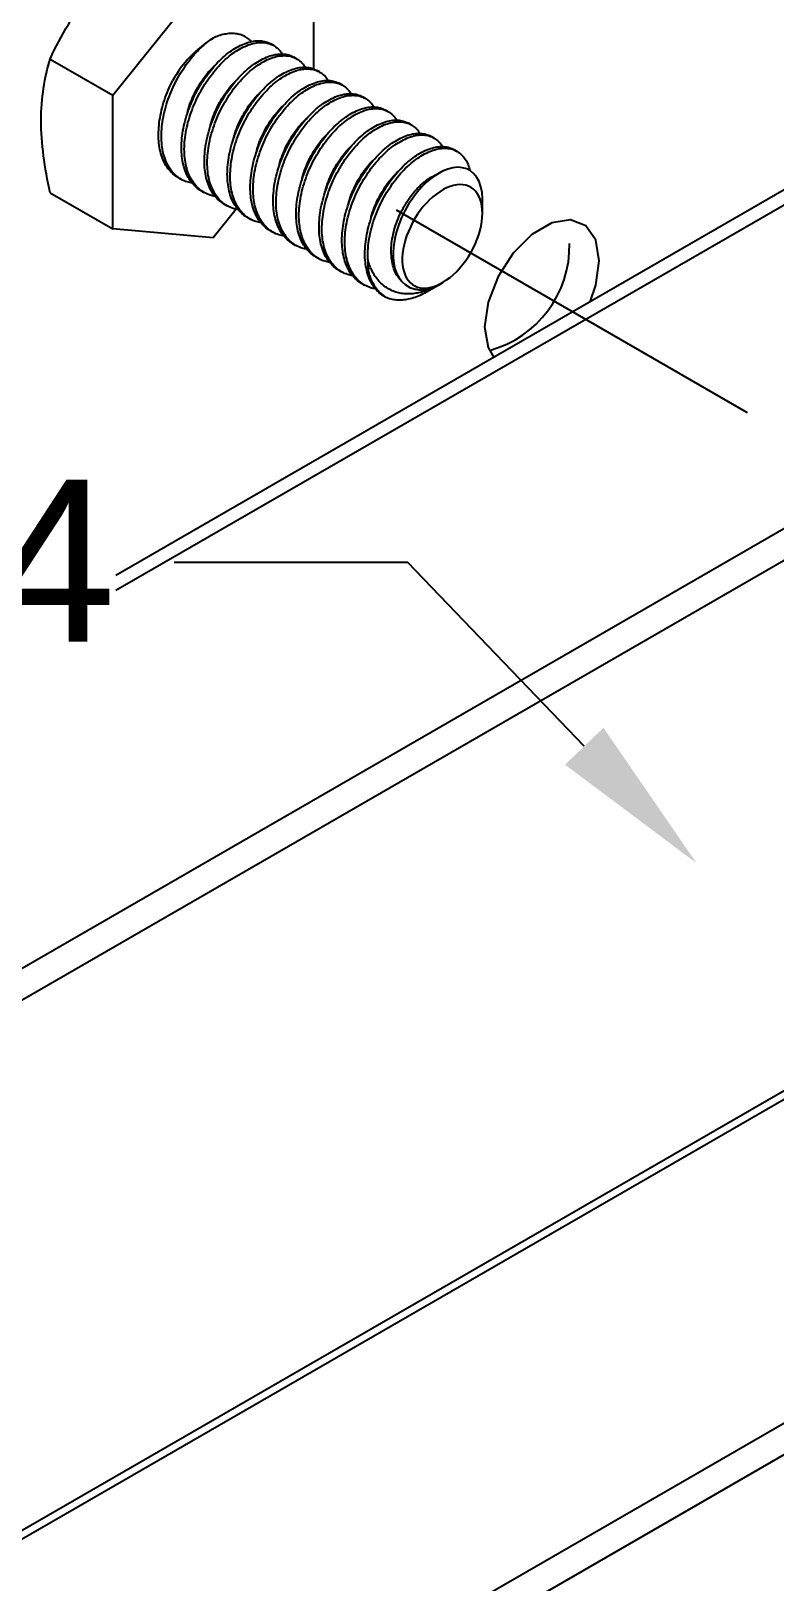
# Model space of a CAD drawing. Extents: x -3.7 to 17.5, y -9.7 to 0.
# Drawn here: x 5.979 to 7.126, y -6.049 to -3.656 of the extents above; entities that cross this region are included whole.
import ezdxf
from ezdxf import colors
from ezdxf.entities.mleader import LeaderData, LeaderLine
from ezdxf.math import Vec2, Vec3

# ---------------------------------------------------------------- set-up
doc = ezdxf.new("R2010")
doc.units = 0
doc.header["$LTSCALE"] = 0.5
doc.header["$MEASUREMENT"] = 0
doc.linetypes.add('CENTER', pattern=[2, 1.25, -0.25, 0.25, -0.25])
for name, color, linetype in [('Brackets', 181, 'CONTINUOUS'), ('Centerline', 210, 'CENTER'), ('FAB DWG', 221, 'CONTINUOUS'), ('Hardware', 242, 'CONTINUOUS'), ('Housing', 150, 'CONTINUOUS')]:
    doc.layers.add(name, color=color, linetype=linetype)
doc.styles.get("Standard").update_dxf_attribs({"font": 'arial.ttf'})

msp = doc.modelspace()

# ---------------------------------------------------------------- linework, layer by layer
at = {"layer": 'Brackets', "linetype": 'Continuous', "lineweight": 25, "transparency": 16777216}
for p, q in [((8.4767, -3.1297), (6.1097, -4.4961)), ((6.1097, -4.5191), (8.5106, -3.1331)), ((4.4633, -5.9692), (7.5568, -4.1833)), ((4.5055, -5.9936), (7.5568, -4.2321)), ((8.5049, -4.5034), (3.1277, -7.6076)), ((3.1277, -7.6207), (8.5106, -4.5132)), ((4.4633, -7.3493), (7.5568, -5.5634)), ((4.5055, -7.3737), (7.5568, -5.6122))]:
    msp.add_line(p, q, dxfattribs=at)
at = {"layer": 'Centerline', "transparency": 16777216}
msp.add_line((6.5421, -3.932), (8.7021, -5.179), dxfattribs=at)
at = {"layer": 'Hardware', "linetype": 'Continuous', "lineweight": 25, "transparency": 16777216}
for p, q in [((6.105, -3.7551), (6.2597, -3.5627)), ((6.4143, -3.5765), (6.4143, -3.7147)), ((6.3531, -3.6785), (6.3487, -3.676)), ((6.0083, -3.6993), (6.105, -3.7551)), ((6.3884, -3.6989), (6.384, -3.6964)), ((6.4238, -3.7193), (6.4194, -3.7168)), ((6.105, -3.9614), (6.105, -3.7551)), ((6.4591, -3.7398), (6.4547, -3.7372)), ((6.4945, -3.7602), (6.4901, -3.7576)), ((6.5298, -3.7806), (6.5254, -3.778)), ((6.5652, -3.801), (6.5608, -3.7984)), ((6.6006, -3.8214), (6.5961, -3.8188)), ((6.6359, -3.8418), (6.6315, -3.8392)), ((6.206, -3.8823), (6.2104, -3.8849)), ((6.0083, -3.9056), (6.105, -3.9614)), ((6.2414, -3.9027), (6.2458, -3.9053)), ((6.2767, -3.9231), (6.2811, -3.9257)), ((6.6751, -3.9373), (6.6751, -3.9164)), ((6.2953, -3.9309), (6.2597, -3.9752)), ((6.3121, -3.9435), (6.3165, -3.9461)), ((6.2597, -3.9752), (6.105, -3.9614)), ((6.3474, -3.9639), (6.3518, -3.9665)), ((6.3828, -3.9843), (6.3872, -3.9869)), ((6.4181, -4.0047), (6.4226, -4.0073)), ((6.4535, -4.0251), (6.4579, -4.0277)), ((6.6097, -4.0465), (6.6132, -4.0444)), ((6.4889, -4.0455), (6.4933, -4.0481)), ((6.5896, -4.0581), (6.6077, -4.0476))]:
    msp.add_line(p, q, dxfattribs=at)
at = {"layer": 'Hardware', "linetype": 'Continuous', "lineweight": 25, "transparency": 16777216, "flags": 128}
for points in [[(6.675, -3.9164), (6.6751, -3.9147), (6.6744, -3.9051), (6.6726, -3.8963), (6.6699, -3.8884), (6.6663, -3.8819), (6.6619, -3.8764), (6.6566, -3.872), (6.6507, -3.8689), (6.644, -3.867), (6.6368, -3.8664), (6.6294, -3.8672), (6.6216, -3.8692), (6.6136, -3.8724), (6.6055, -3.8768), (6.5973, -3.8823), (6.5893, -3.8889), (6.5817, -3.8963), (6.5743, -3.9047), (6.5674, -3.9138), (6.5611, -3.9233), (6.5553, -3.9334), (6.5502, -3.9438), (6.5459, -3.9545), (6.5424, -3.9653), (6.5398, -3.976), (6.5381, -3.9862), (6.5373, -3.9962), (6.5373, -4.0057), (6.5383, -4.0147), (6.5401, -4.0231), (6.5429, -4.0306), (6.5464, -4.0371), (6.5507, -4.0427), (6.5557, -4.0473), (6.563, -4.0517), (6.5712, -4.0543), (6.5712, -4.0543)], [(6.6751, -3.9373), (6.6748, -3.9313), (6.6742, -3.9256), (6.673, -3.9202), (6.6714, -3.9153), (6.6694, -3.9107), (6.667, -3.9067), (6.6642, -3.9031), (6.661, -3.9), (6.6574, -3.8975), (6.6535, -3.8955), (6.6494, -3.8941), (6.6449, -3.8933), (6.6402, -3.8931), (6.6353, -3.8935), (6.6303, -3.8945), (6.6251, -3.896), (6.6198, -3.8981), (6.6145, -3.9008), (6.6092, -3.904), (6.6039, -3.9077), (6.5987, -3.9119), (6.5936, -3.9166), (6.5886, -3.9216), (6.5838, -3.9271), (6.5792, -3.9329), (6.5749, -3.9389), (6.5709, -3.9453), (6.5672, -3.9518), (6.5638, -3.9585), (6.5608, -3.9653), (6.5581, -3.9722), (6.5559, -3.9791), (6.5541, -3.9859), (6.5528, -3.9926), (6.5518, -3.9992), (6.5514, -4.0056), (6.5514, -4.0117), (6.5518, -4.0176), (6.5528, -4.0231), (6.5541, -4.0283), (6.5559, -4.033), (6.5581, -4.0374), (6.5608, -4.0412), (6.5638, -4.0445), (6.5672, -4.0473), (6.5709, -4.0495), (6.5749, -4.0512), (6.5792, -4.0523), (6.5838, -4.0528), (6.5886, -4.0528), (6.5936, -4.0521), (6.5987, -4.0508), (6.6039, -4.049), (6.6092, -4.0466), (6.6145, -4.0437), (6.6198, -4.0402), (6.6251, -4.0362), (6.6303, -4.0318), (6.6353, -4.027), (6.6402, -4.0217), (6.6449, -4.0161), (6.6494, -4.0101), (6.6535, -4.0039), (6.6574, -3.9975), (6.661, -3.9908), (6.6642, -3.9841), (6.667, -3.9772), (6.6694, -3.9704), (6.6714, -3.9635), (6.673, -3.9567), (6.6742, -3.9501), (6.6748, -3.9436), (6.6751, -3.9373)]]:
    msp.add_lwpolyline(points, dxfattribs=at)
at = {"layer": 'Hardware', "linetype": 'Continuous', "lineweight": 25, "transparency": 16777216}
for centre, radius, start, end in [((6.3549, -3.8197), 0.18, 121.9276, 151.1669), ((6.5611, -4.0148), 0.0631, 174.4669, 234.2052)]:
    msp.add_arc(centre, radius, start, end, dxfattribs=at)
msp.add_open_spline([(6.0083, -3.6993), (6.0252, -3.6629), (6.0455, -3.6279), (6.0718, -3.5951)], degree=3, dxfattribs=at)
for points, knots in [([(6.3191, -3.6724), (6.3175, -3.6709), (6.3142, -3.6677), (6.3082, -3.6641), (6.3015, -3.6615), (6.2941, -3.66), (6.286, -3.6598), (6.2771, -3.6609), (6.2683, -3.6632), (6.2624, -3.6657), (6.2597, -3.6669)], [0, 0, 0, 0, 0.113454, 0.236046, 0.358969, 0.48156, 0.614651, 0.748166, 0.881259, 1, 1, 1, 1]), ([(6.2276, -3.8908), (6.2249, -3.8903), (6.2188, -3.8891), (6.2103, -3.8851), (6.2019, -3.8792), (6.1947, -3.8713), (6.1888, -3.8618), (6.1843, -3.8507), (6.1813, -3.8384), (6.1799, -3.8252), (6.1799, -3.8111), (6.1814, -3.7963), (6.1844, -3.7809), (6.1888, -3.7653), (6.1945, -3.75), (6.2014, -3.7353), (6.2093, -3.7211), (6.2182, -3.7077), (6.2279, -3.6952), (6.2383, -3.6841), (6.2489, -3.6744), (6.2561, -3.6694), (6.2597, -3.6669)], [0, 0, 0, 0, 0.038936, 0.088825, 0.138715, 0.189477, 0.240688, 0.291898, 0.342661, 0.39255, 0.44244, 0.493202, 0.544413, 0.595623, 0.646386, 0.696275, 0.746165, 0.796927, 0.848138, 0.899348, 0.950111, 1, 1, 1, 1]), ([(6.2414, -3.9027), (6.2414, -3.9027), (6.2383, -3.9013), (6.233, -3.8969), (6.2257, -3.8892), (6.2197, -3.8796), (6.2152, -3.8686), (6.2122, -3.8563), (6.2108, -3.8431), (6.2108, -3.829), (6.2123, -3.8141), (6.2153, -3.7987), (6.2197, -3.7832), (6.2254, -3.7679), (6.2323, -3.7531), (6.2403, -3.739), (6.2491, -3.7255), (6.2589, -3.7131), (6.2692, -3.7019), (6.2798, -3.6923), (6.2906, -3.6844), (6.3014, -3.6783), (6.312, -3.6739), (6.3223, -3.6714), (6.332, -3.6709), (6.341, -3.6722), (6.3461, -3.6747), (6.3487, -3.676)], [0, 0, 0, 0, 0.000085, 0.041149, 0.082933, 0.125085, 0.167237, 0.20902, 0.250085, 0.291149, 0.332933, 0.375085, 0.417237, 0.45902, 0.500085, 0.541149, 0.582933, 0.625085, 0.667237, 0.70902, 0.750085, 0.791149, 0.832933, 0.875085, 0.917237, 0.95902, 1, 1, 1, 1]), ([(6.263, -3.9112), (6.2603, -3.9107), (6.2541, -3.9095), (6.2456, -3.9055), (6.2373, -3.8996), (6.2301, -3.8917), (6.2242, -3.8822), (6.2196, -3.8711), (6.2167, -3.8588), (6.2152, -3.8456), (6.2152, -3.8315), (6.2167, -3.8167), (6.2197, -3.8013), (6.2242, -3.7857), (6.2299, -3.7704), (6.2368, -3.7557), (6.2447, -3.7415), (6.2536, -3.7281), (6.2633, -3.7156), (6.2736, -3.7045), (6.2842, -3.6949), (6.295, -3.687), (6.3058, -3.6808), (6.3164, -3.6764), (6.3267, -3.6739), (6.3364, -3.6734), (6.3453, -3.6749), (6.3533, -3.6782), (6.3601, -3.6835), (6.3644, -3.6881), (6.366, -3.6913), (6.3661, -3.6916)], [0, 0, 0, 0, 0.027609, 0.062984, 0.09836, 0.134355, 0.170668, 0.20698, 0.242975, 0.278351, 0.313726, 0.349721, 0.386034, 0.422346, 0.458341, 0.493717, 0.529093, 0.565087, 0.6014, 0.637712, 0.673707, 0.709083, 0.744459, 0.780453, 0.816766, 0.853079, 0.889073, 0.924449, 0.959825, 0.99582, 1, 1, 1, 1]), ([(5.9945, -3.7945), (5.9945, -3.777), (5.9958, -3.7601), (6.0007, -3.7285), (6.0041, -3.7136), (6.0083, -3.6993)], [0, 0, 0, 0, 0.5, 0.5, 1, 1, 1, 1]), ([(6.22, -3.783), (6.2203, -3.7818), (6.2215, -3.776), (6.2251, -3.7656), (6.2309, -3.7523), (6.2378, -3.7396), (6.2457, -3.7278), (6.2542, -3.7172), (6.2602, -3.7116), (6.2631, -3.7088)], [0, 0, 0, 0, 0.042286, 0.2043641, 0.3634099, 0.5224557, 0.6845338, 0.8476488, 1, 1, 1, 1]), ([(6.2767, -3.9231), (6.2767, -3.9231), (6.2736, -3.9217), (6.2683, -3.9173), (6.261, -3.9096), (6.2551, -3.9), (6.2506, -3.889), (6.2476, -3.8767), (6.2461, -3.8635), (6.2462, -3.8494), (6.2477, -3.8345), (6.2507, -3.8191), (6.2551, -3.8036), (6.2608, -3.7883), (6.2677, -3.7735), (6.2756, -3.7594), (6.2845, -3.7459), (6.2942, -3.7335), (6.3045, -3.7223), (6.3152, -3.7127), (6.3259, -3.7048), (6.3367, -3.6987), (6.3473, -3.6943), (6.3577, -3.6918), (6.3674, -3.6913), (6.3763, -3.6926), (6.3815, -3.6952), (6.384, -3.6964)], [0, 0, 0, 0, 0.000085, 0.041149, 0.082933, 0.125085, 0.167237, 0.20902, 0.250085, 0.291149, 0.332933, 0.375085, 0.417237, 0.45902, 0.500085, 0.541149, 0.582933, 0.625085, 0.667237, 0.70902, 0.750085, 0.791149, 0.832933, 0.875085, 0.917237, 0.95902, 1, 1, 1, 1]), ([(6.2983, -3.9316), (6.2956, -3.9311), (6.2895, -3.9299), (6.281, -3.9259), (6.2727, -3.92), (6.2655, -3.9121), (6.2595, -3.9026), (6.255, -3.8915), (6.252, -3.8792), (6.2506, -3.866), (6.2506, -3.8519), (6.2521, -3.8371), (6.2551, -3.8217), (6.2595, -3.8061), (6.2652, -3.7909), (6.2721, -3.7761), (6.28, -3.7619), (6.2889, -3.7485), (6.2986, -3.736), (6.309, -3.7249), (6.3196, -3.7153), (6.3304, -3.7074), (6.3411, -3.7012), (6.3518, -3.6968), (6.3621, -3.6943), (6.3718, -3.6938), (6.3807, -3.6953), (6.3886, -3.6986), (6.3954, -3.7039), (6.3997, -3.7085), (6.4013, -3.7117), (6.4015, -3.7121)], [0, 0, 0, 0, 0.027609, 0.062984, 0.09836, 0.134355, 0.170668, 0.20698, 0.242975, 0.278351, 0.313726, 0.349721, 0.386034, 0.422346, 0.458341, 0.493717, 0.529093, 0.565087, 0.6014, 0.637712, 0.673707, 0.709083, 0.744459, 0.780453, 0.816766, 0.853079, 0.889073, 0.924449, 0.959825, 0.99582, 1, 1, 1, 1]), ([(6.206, -3.8823), (6.206, -3.8823), (6.2029, -3.8809), (6.1976, -3.8765), (6.1903, -3.8688), (6.1844, -3.8592), (6.1799, -3.8482), (6.1769, -3.8359), (6.1754, -3.8226), (6.1755, -3.8086), (6.177, -3.7937), (6.18, -3.7783), (6.1844, -3.7628), (6.19, -3.7475), (6.1948, -3.7377), (6.1972, -3.7328)], [0, 0, 0, 0, 0.000169, 0.082285, 0.165837, 0.250127, 0.334417, 0.417969, 0.500085, 0.5822, 0.665752, 0.750042, 0.834332, 0.917885, 1, 1, 1, 1]), ([(6.2554, -3.8034), (6.2556, -3.8022), (6.2569, -3.7964), (6.2605, -3.786), (6.2662, -3.7727), (6.2732, -3.76), (6.2811, -3.7482), (6.2896, -3.7377), (6.2956, -3.732), (6.2985, -3.7292)], [0, 0, 0, 0, 0.042286, 0.204364, 0.36341, 0.522456, 0.684534, 0.847649, 1, 1, 1, 1]), ([(6.3121, -3.9435), (6.3121, -3.9435), (6.309, -3.9421), (6.3037, -3.9377), (6.2964, -3.93), (6.2905, -3.9204), (6.2859, -3.9094), (6.2829, -3.8971), (6.2815, -3.8839), (6.2815, -3.8698), (6.283, -3.8549), (6.286, -3.8395), (6.2904, -3.824), (6.2962, -3.8087), (6.303, -3.7939), (6.311, -3.7798), (6.3199, -3.7664), (6.3296, -3.7539), (6.3399, -3.7427), (6.3505, -3.7331), (6.3613, -3.7252), (6.3721, -3.7191), (6.3827, -3.7147), (6.393, -3.7122), (6.4027, -3.7117), (6.4117, -3.713), (6.4168, -3.7156), (6.4194, -3.7168)], [0, 0, 0, 0, 0.000085, 0.041149, 0.082933, 0.125085, 0.167237, 0.20902, 0.250085, 0.291149, 0.332933, 0.375085, 0.417237, 0.45902, 0.500085, 0.541149, 0.582933, 0.625085, 0.667237, 0.70902, 0.750085, 0.791149, 0.832933, 0.875085, 0.917237, 0.95902, 1, 1, 1, 1]), ([(6.3337, -3.952), (6.331, -3.9515), (6.3249, -3.9503), (6.3163, -3.9463), (6.308, -3.9404), (6.3008, -3.9325), (6.2949, -3.923), (6.2904, -3.9119), (6.2874, -3.8996), (6.2859, -3.8864), (6.286, -3.8723), (6.2875, -3.8575), (6.2904, -3.8421), (6.2949, -3.8265), (6.3006, -3.8113), (6.3075, -3.7965), (6.3154, -3.7823), (6.3243, -3.7689), (6.334, -3.7564), (6.3443, -3.7453), (6.3549, -3.7357), (6.3657, -3.7278), (6.3765, -3.7216), (6.3871, -3.7172), (6.3974, -3.7147), (6.4072, -3.7142), (6.416, -3.7157), (6.424, -3.719), (6.4308, -3.7243), (6.4351, -3.7289), (6.4367, -3.7321), (6.4368, -3.7325)], [0, 0, 0, 0, 0.027609, 0.062984, 0.09836, 0.134355, 0.170668, 0.20698, 0.242975, 0.278351, 0.313726, 0.349721, 0.386034, 0.422346, 0.458341, 0.493717, 0.529093, 0.565087, 0.6014, 0.637712, 0.673707, 0.709083, 0.744459, 0.780453, 0.816766, 0.853079, 0.889073, 0.924449, 0.959825, 0.99582, 1, 1, 1, 1]), ([(6.3474, -3.9639), (6.3474, -3.9639), (6.3443, -3.9625), (6.339, -3.9581), (6.3317, -3.9504), (6.3258, -3.9408), (6.3213, -3.9298), (6.3183, -3.9175), (6.3169, -3.9043), (6.3169, -3.8902), (6.3184, -3.8753), (6.3214, -3.8599), (6.3258, -3.8444), (6.3315, -3.8291), (6.3384, -3.8144), (6.3463, -3.8002), (6.3552, -3.7868), (6.3649, -3.7743), (6.3753, -3.7631), (6.3859, -3.7535), (6.3967, -3.7457), (6.4074, -3.7395), (6.4181, -3.7351), (6.4284, -3.7326), (6.4381, -3.7321), (6.447, -3.7335), (6.4522, -3.736), (6.4547, -3.7372)], [0, 0, 0, 0, 0.000085, 0.041149, 0.082933, 0.125085, 0.167237, 0.20902, 0.250085, 0.291149, 0.332933, 0.375085, 0.417237, 0.45902, 0.500085, 0.541149, 0.582933, 0.625085, 0.667237, 0.70902, 0.750085, 0.791149, 0.832933, 0.875085, 0.917237, 0.95902, 1, 1, 1, 1]), ([(6.2907, -3.8238), (6.291, -3.8226), (6.2922, -3.8168), (6.2959, -3.8064), (6.3016, -3.7931), (6.3085, -3.7804), (6.3164, -3.7686), (6.3249, -3.7581), (6.3309, -3.7524), (6.3338, -3.7496)], [0, 0, 0, 0, 0.042286, 0.2043641, 0.3634099, 0.5224557, 0.6845338, 0.8476488, 1, 1, 1, 1]), ([(6.3691, -3.9724), (6.3664, -3.9719), (6.3602, -3.9708), (6.3517, -3.9667), (6.3434, -3.9608), (6.3362, -3.9529), (6.3302, -3.9434), (6.3257, -3.9323), (6.3227, -3.92), (6.3213, -3.9068), (6.3213, -3.8927), (6.3228, -3.8779), (6.3258, -3.8625), (6.3302, -3.8469), (6.3359, -3.8317), (6.3428, -3.8169), (6.3508, -3.8028), (6.3596, -3.7893), (6.3694, -3.7768), (6.3797, -3.7657), (6.3903, -3.7561), (6.4011, -3.7482), (6.4118, -3.742), (6.4225, -3.7376), (6.4328, -3.7351), (6.4425, -3.7346), (6.4514, -3.7361), (6.4593, -3.7394), (6.4661, -3.7447), (6.4704, -3.7493), (6.472, -3.7525), (6.4722, -3.7529)], [0, 0, 0, 0, 0.027609, 0.062984, 0.09836, 0.134355, 0.170668, 0.20698, 0.242975, 0.278351, 0.313726, 0.349721, 0.386034, 0.422346, 0.458341, 0.493717, 0.529093, 0.565087, 0.6014, 0.637712, 0.673707, 0.709083, 0.744459, 0.780453, 0.816766, 0.853079, 0.889073, 0.924449, 0.959825, 0.99582, 1, 1, 1, 1]), ([(6.3828, -3.9843), (6.3828, -3.9843), (6.3797, -3.9829), (6.3744, -3.9785), (6.3671, -3.9708), (6.3612, -3.9612), (6.3566, -3.9502), (6.3537, -3.9379), (6.3522, -3.9247), (6.3523, -3.9106), (6.3537, -3.8957), (6.3567, -3.8803), (6.3612, -3.8648), (6.3669, -3.8495), (6.3738, -3.8348), (6.3817, -3.8206), (6.3906, -3.8072), (6.4003, -3.7947), (6.4106, -3.7835), (6.4212, -3.7739), (6.432, -3.7661), (6.4428, -3.7599), (6.4534, -3.7555), (6.4637, -3.753), (6.4734, -3.7525), (6.4824, -3.7539), (6.4875, -3.7564), (6.4901, -3.7576)], [0, 0, 0, 0, 0.000085, 0.041149, 0.082933, 0.125085, 0.167237, 0.20902, 0.250085, 0.291149, 0.332933, 0.375085, 0.417237, 0.45902, 0.500085, 0.541149, 0.582933, 0.625085, 0.667237, 0.70902, 0.750085, 0.791149, 0.832933, 0.875085, 0.917237, 0.95902, 1, 1, 1, 1]), ([(6.4044, -3.9928), (6.4017, -3.9923), (6.3956, -3.9912), (6.387, -3.9871), (6.3787, -3.9812), (6.3715, -3.9733), (6.3656, -3.9638), (6.3611, -3.9527), (6.3581, -3.9405), (6.3566, -3.9272), (6.3567, -3.9131), (6.3582, -3.8983), (6.3612, -3.8829), (6.3656, -3.8673), (6.3713, -3.8521), (6.3782, -3.8373), (6.3861, -3.8232), (6.395, -3.8097), (6.4047, -3.7972), (6.415, -3.7861), (6.4257, -3.7765), (6.4364, -3.7686), (6.4472, -3.7624), (6.4578, -3.758), (6.4681, -3.7555), (6.4779, -3.755), (6.4867, -3.7565), (6.4947, -3.7598), (6.5015, -3.7652), (6.5058, -3.7697), (6.5074, -3.7729), (6.5075, -3.7733)], [0, 0, 0, 0, 0.027609, 0.062984, 0.09836, 0.134355, 0.170668, 0.20698, 0.242975, 0.278351, 0.313726, 0.349721, 0.386034, 0.422346, 0.458341, 0.493717, 0.529093, 0.565087, 0.6014, 0.637712, 0.673707, 0.709083, 0.744459, 0.780453, 0.816766, 0.853079, 0.889073, 0.924449, 0.959825, 0.99582, 1, 1, 1, 1]), ([(6.3261, -3.8442), (6.3263, -3.843), (6.3276, -3.8372), (6.3312, -3.8268), (6.3369, -3.8135), (6.3439, -3.8008), (6.3518, -3.789), (6.3603, -3.7785), (6.3663, -3.7728), (6.3692, -3.77)], [0, 0, 0, 0, 0.042286, 0.2043641, 0.3634099, 0.5224557, 0.6845338, 0.8476488, 1, 1, 1, 1]), ([(6.4181, -4.0047), (6.4181, -4.0047), (6.415, -4.0033), (6.4097, -3.9989), (6.4024, -3.9912), (6.3965, -3.9816), (6.392, -3.9706), (6.389, -3.9583), (6.3876, -3.9451), (6.3876, -3.931), (6.3891, -3.9161), (6.3921, -3.9007), (6.3965, -3.8852), (6.4022, -3.8699), (6.4091, -3.8552), (6.417, -3.841), (6.4259, -3.8276), (6.4356, -3.8151), (6.446, -3.8039), (6.4566, -3.7943), (6.4674, -3.7865), (6.4781, -3.7803), (6.4888, -3.7759), (6.4991, -3.7734), (6.5088, -3.7729), (6.5177, -3.7743), (6.5229, -3.7768), (6.5254, -3.778)], [0, 0, 0, 0, 0.000085, 0.041149, 0.082933, 0.125085, 0.167237, 0.20902, 0.250085, 0.291149, 0.332933, 0.375085, 0.417237, 0.45902, 0.500085, 0.541149, 0.582933, 0.625085, 0.667237, 0.70902, 0.750085, 0.791149, 0.832933, 0.875085, 0.917237, 0.95902, 1, 1, 1, 1]), ([(6.4398, -4.0132), (6.4371, -4.0127), (6.4309, -4.0116), (6.4224, -4.0075), (6.4141, -4.0016), (6.4069, -3.9938), (6.4009, -3.9842), (6.3964, -3.9731), (6.3934, -3.9609), (6.392, -3.9476), (6.392, -3.9335), (6.3935, -3.9187), (6.3965, -3.9033), (6.4009, -3.8878), (6.4066, -3.8725), (6.4135, -3.8577), (6.4215, -3.8436), (6.4303, -3.8301), (6.4401, -3.8176), (6.4504, -3.8065), (6.461, -3.7969), (6.4718, -3.789), (6.4826, -3.7828), (6.4932, -3.7784), (6.5035, -3.7759), (6.5132, -3.7754), (6.5221, -3.7769), (6.5301, -3.7802), (6.5368, -3.7856), (6.5411, -3.7901), (6.5427, -3.7933), (6.5429, -3.7937)], [0, 0, 0, 0, 0.0276087, 0.0629844, 0.0983602, 0.134355, 0.1706675, 0.20698, 0.2429748, 0.2783506, 0.3137264, 0.3497211, 0.3860337, 0.4223462, 0.458341, 0.4937168, 0.5290925, 0.5650873, 0.6013998, 0.6377124, 0.6737072, 0.7090829, 0.7444587, 0.7804535, 0.816766, 0.8530786, 0.8890733, 0.9244491, 0.9598249, 0.9958197, 1, 1, 1, 1]), ([(6.0083, -3.9056), (6.0041, -3.8863), (6.0006, -3.8671), (5.9958, -3.83), (5.9945, -3.8119), (5.9945, -3.7945)], [0, 0, 0, 0, 0.5, 0.5, 1, 1, 1, 1]), ([(6.3614, -3.8646), (6.3617, -3.8634), (6.3629, -3.8576), (6.3666, -3.8472), (6.3723, -3.8339), (6.3792, -3.8212), (6.3871, -3.8094), (6.3956, -3.7989), (6.4016, -3.7932), (6.4045, -3.7904)], [0, 0, 0, 0, 0.042286, 0.204364, 0.36341, 0.522456, 0.684534, 0.847649, 1, 1, 1, 1]), ([(6.4535, -4.0251), (6.4535, -4.0251), (6.4504, -4.0238), (6.4451, -4.0193), (6.4378, -4.0117), (6.4319, -4.002), (6.4274, -3.991), (6.4244, -3.9787), (6.4229, -3.9655), (6.423, -3.9514), (6.4245, -3.9365), (6.4274, -3.9211), (6.4319, -3.9056), (6.4376, -3.8903), (6.4445, -3.8756), (6.4524, -3.8614), (6.4613, -3.848), (6.471, -3.8355), (6.4813, -3.8243), (6.492, -3.8147), (6.5027, -3.8069), (6.5135, -3.8007), (6.5241, -3.7963), (6.5344, -3.7938), (6.5441, -3.7933), (6.5531, -3.7947), (6.5582, -3.7972), (6.5608, -3.7984)], [0, 0, 0, 0, 0.000085, 0.041149, 0.082933, 0.125085, 0.167237, 0.20902, 0.250085, 0.291149, 0.332933, 0.375085, 0.417237, 0.45902, 0.500085, 0.541149, 0.582933, 0.625085, 0.667237, 0.70902, 0.750085, 0.791149, 0.832933, 0.875085, 0.917237, 0.95902, 1, 1, 1, 1]), ([(6.4751, -4.0336), (6.4724, -4.0331), (6.4663, -4.032), (6.4577, -4.0279), (6.4494, -4.022), (6.4422, -4.0142), (6.4363, -4.0046), (6.4318, -3.9935), (6.4288, -3.9813), (6.4273, -3.968), (6.4274, -3.954), (6.4289, -3.9391), (6.4319, -3.9237), (6.4363, -3.9082), (6.442, -3.8929), (6.4489, -3.8781), (6.4568, -3.864), (6.4657, -3.8505), (6.4754, -3.838), (6.4857, -3.8269), (6.4964, -3.8173), (6.5071, -3.8094), (6.5179, -3.8032), (6.5285, -3.7988), (6.5389, -3.7963), (6.5486, -3.7958), (6.5575, -3.7973), (6.5654, -3.8006), (6.5722, -3.806), (6.5765, -3.8105), (6.5781, -3.8137), (6.5783, -3.8141)], [0, 0, 0, 0, 0.027609, 0.062984, 0.09836, 0.134355, 0.170668, 0.20698, 0.242975, 0.278351, 0.313726, 0.349721, 0.386034, 0.422346, 0.458341, 0.493717, 0.529093, 0.565087, 0.6014, 0.637712, 0.673707, 0.709083, 0.744459, 0.780453, 0.816766, 0.853079, 0.889073, 0.924449, 0.959825, 0.99582, 1, 1, 1, 1]), ([(6.3968, -3.885), (6.3971, -3.8838), (6.3983, -3.878), (6.4019, -3.8677), (6.4076, -3.8543), (6.4146, -3.8417), (6.4225, -3.8298), (6.431, -3.8193), (6.437, -3.8136), (6.4399, -3.8108)], [0, 0, 0, 0, 0.042286, 0.204364, 0.36341, 0.522456, 0.684534, 0.847649, 1, 1, 1, 1]), ([(6.4889, -4.0455), (6.4888, -4.0455), (6.4858, -4.0442), (6.4804, -4.0397), (6.4731, -4.0321), (6.4672, -4.0224), (6.4627, -4.0114), (6.4597, -3.9991), (6.4583, -3.9859), (6.4583, -3.9718), (6.4598, -3.9569), (6.4628, -3.9415), (6.4672, -3.926), (6.4729, -3.9107), (6.4798, -3.896), (6.4878, -3.8818), (6.4966, -3.8684), (6.5064, -3.8559), (6.5167, -3.8447), (6.5273, -3.8352), (6.5381, -3.8273), (6.5488, -3.8211), (6.5595, -3.8167), (6.5698, -3.8142), (6.5795, -3.8137), (6.5884, -3.8151), (6.5936, -3.8176), (6.5961, -3.8188)], [0, 0, 0, 0, 0.000085, 0.041149, 0.082933, 0.125085, 0.167237, 0.20902, 0.250085, 0.291149, 0.332933, 0.375085, 0.417237, 0.45902, 0.500085, 0.541149, 0.582933, 0.625085, 0.667237, 0.70902, 0.750085, 0.791149, 0.832933, 0.875085, 0.917237, 0.95902, 1, 1, 1, 1]), ([(6.5105, -4.054), (6.5078, -4.0535), (6.5016, -4.0524), (6.4931, -4.0484), (6.4848, -4.0424), (6.4776, -4.0346), (6.4716, -4.025), (6.4671, -4.0139), (6.4641, -4.0017), (6.4627, -3.9884), (6.4627, -3.9744), (6.4642, -3.9595), (6.4672, -3.9441), (6.4716, -3.9286), (6.4774, -3.9133), (6.4842, -3.8985), (6.4922, -3.8844), (6.5011, -3.8709), (6.5108, -3.8585), (6.5211, -3.8473), (6.5317, -3.8377), (6.5425, -3.8298), (6.5533, -3.8237), (6.5639, -3.8192), (6.5742, -3.8167), (6.5839, -3.8162), (6.5928, -3.8177), (6.6008, -3.8211), (6.6075, -3.8264), (6.6118, -3.8309), (6.6134, -3.8341), (6.6136, -3.8345)], [0, 0, 0, 0, 0.027609, 0.062984, 0.09836, 0.134355, 0.170668, 0.20698, 0.242975, 0.278351, 0.313726, 0.349721, 0.386034, 0.422346, 0.458341, 0.493717, 0.529093, 0.565087, 0.6014, 0.637712, 0.673707, 0.709083, 0.744459, 0.780453, 0.816766, 0.853079, 0.889073, 0.924449, 0.959825, 0.99582, 1, 1, 1, 1]), ([(6.4322, -3.9055), (6.4324, -3.9043), (6.4336, -3.8984), (6.4373, -3.8881), (6.443, -3.8747), (6.45, -3.8621), (6.4578, -3.8502), (6.4663, -3.8397), (6.4723, -3.834), (6.4752, -3.8312)], [0, 0, 0, 0, 0.042286, 0.204364, 0.36341, 0.522456, 0.684534, 0.847649, 1, 1, 1, 1]), ([(6.4675, -3.9259), (6.4678, -3.9247), (6.469, -3.9188), (6.4726, -3.9085), (6.4783, -3.8951), (6.4853, -3.8825), (6.4932, -3.8706), (6.5017, -3.8601), (6.5077, -3.8544), (6.5106, -3.8517)], [0, 0, 0, 0, 0.042286, 0.204364, 0.36341, 0.522456, 0.684534, 0.847649, 1, 1, 1, 1]), ([(6.5242, -4.0659), (6.5214, -4.0641), (6.5157, -4.0603), (6.5085, -4.0524), (6.5026, -4.0429), (6.4981, -4.0318), (6.4951, -4.0195), (6.4936, -4.0063), (6.4937, -3.9922), (6.4952, -3.9774), (6.4982, -3.962), (6.5026, -3.9464), (6.5083, -3.9311), (6.5152, -3.9164), (6.5231, -3.9022), (6.532, -3.8888), (6.5417, -3.8763), (6.552, -3.8651), (6.5627, -3.8556), (6.5734, -3.8477), (6.5842, -3.8415), (6.5948, -3.8371), (6.6051, -3.8346), (6.6149, -3.8341), (6.6238, -3.8355), (6.6289, -3.838), (6.6315, -3.8392)], [0, 0, 0, 0, 0.0410682, 0.0828549, 0.1250106, 0.1671662, 0.208953, 0.2500212, 0.2910893, 0.3328761, 0.3750318, 0.4171874, 0.4589742, 0.5000423, 0.5411105, 0.5828973, 0.6250529, 0.6672086, 0.7089954, 0.7500635, 0.7911317, 0.8329184, 0.8750741, 0.9172298, 0.9590165, 1, 1, 1, 1]), ([(6.4983, -4.0087), (6.4982, -4.0041), (6.498, -3.9948), (6.4996, -3.9799), (6.5026, -3.9645), (6.507, -3.949), (6.5127, -3.9337), (6.5196, -3.9189), (6.5275, -3.9048), (6.5364, -3.8913), (6.5461, -3.8789), (6.5565, -3.8677), (6.5671, -3.8581), (6.5778, -3.8502), (6.5886, -3.8441), (6.5992, -3.8397), (6.6096, -3.8372), (6.6193, -3.8366), (6.6282, -3.8381), (6.6361, -3.8415), (6.643, -3.8467), (6.6487, -3.8537), (6.653, -3.8618), (6.6547, -3.8684), (6.6555, -3.8714)], [0, 0, 0, 0, 0.045053, 0.090895, 0.137141, 0.183387, 0.229229, 0.274282, 0.319335, 0.365177, 0.411423, 0.45767, 0.503511, 0.548564, 0.593618, 0.639459, 0.685706, 0.731952, 0.777793, 0.822847, 0.8679, 0.913742, 0.959988, 1, 1, 1, 1]), ([(6.5029, -3.9463), (6.5031, -3.9451), (6.5043, -3.9393), (6.508, -3.9289), (6.5137, -3.9156), (6.5207, -3.9029), (6.5286, -3.8911), (6.5371, -3.8805), (6.543, -3.8748), (6.5459, -3.8721)], [0, 0, 0, 0, 0.042286, 0.204364, 0.36341, 0.522456, 0.684534, 0.847649, 1, 1, 1, 1]), ([(6.5491, -4.0406), (6.5475, -4.0388), (6.5436, -4.0345), (6.5392, -4.0258), (6.5359, -4.0151), (6.5343, -4.0033), (6.5342, -3.9905), (6.5357, -3.977), (6.5388, -3.9631), (6.5433, -3.9493), (6.5491, -3.936), (6.556, -3.9233), (6.5639, -3.9114), (6.5726, -3.9008), (6.5817, -3.8917), (6.5911, -3.8845), (6.5985, -3.8799), (6.6026, -3.8784), (6.6037, -3.878)], [0, 0, 0, 0, 0.050139, 0.117096, 0.183628, 0.248914, 0.314201, 0.380732, 0.447689, 0.51422, 0.579507, 0.644793, 0.711324, 0.778281, 0.844813, 0.910099, 0.975386, 1, 1, 1, 1]), ([(6.6084, -4.0471), (6.6066, -4.0482), (6.602, -4.0509), (6.5944, -4.0544), (6.5855, -4.0577), (6.5766, -4.0601), (6.5676, -4.0616), (6.5586, -4.062), (6.5498, -4.0612), (6.5416, -4.0593), (6.5339, -4.0562), (6.5267, -4.0521), (6.5198, -4.0469), (6.5134, -4.0402), (6.5077, -4.0322), (6.5034, -4.024), (6.5003, -4.0161), (6.499, -4.0112), (6.4983, -4.0087)], [0, 0, 0, 0, 0.036496, 0.094948, 0.155639, 0.216495, 0.277186, 0.342753, 0.40853, 0.474101, 0.539548, 0.605154, 0.670601, 0.745316, 0.82027, 0.894985, 0.947493, 1, 1, 1, 1]), ([(6.5242, -4.0659), (6.5267, -4.067), (6.5318, -4.0692), (6.5402, -4.0708), (6.5492, -4.0712), (6.5587, -4.0701), (6.5686, -4.0677), (6.5787, -4.0638), (6.5857, -4.0605), (6.5893, -4.0582), (6.5895, -4.0581)], [0, 0, 0, 0, 0.139494, 0.279413, 0.418907, 0.561724, 0.704997, 0.847813, 0.990726, 1, 1, 1, 1]), ([(6.5712, -4.0543), (6.5737, -4.0548), (6.5792, -4.0558), (6.587, -4.0551), (6.5941, -4.0534), (6.601, -4.0509), (6.6063, -4.0487), (6.6097, -4.0465), (6.6097, -4.0465)], [0, 0, 0, 0, 0.215816, 0.480508, 0.616815, 0.753123, 0.998862, 1, 1, 1, 1])]:
    msp.add_open_spline(points, degree=3, knots=knots, dxfattribs=at)
at = {"layer": 'Housing', "linetype": 'Continuous', "lineweight": 25, "transparency": 16777216, "flags": 128}
for points in [[(6.8552, -4.0105), (6.8499, -3.9787), (6.8345, -3.9569), (6.811, -3.9476), (6.7821, -3.9522), (6.7514, -3.9699), (6.7226, -3.9987), (6.6991, -4.035), (6.6837, -4.0746), (6.6784, -4.1126), (6.6837, -4.1444), (6.6925, -4.1597)], [(6.8411, -4.0739), (6.8499, -4.0485), (6.8552, -4.0105)]]:
    msp.add_lwpolyline(points, dxfattribs=at)
at = {"layer": 'Housing', "linetype": 'Continuous', "lineweight": 25, "transparency": 16777216}
msp.add_arc((6.642, -3.9875), 0.1673, 285.1491, 1.1998, dxfattribs=at)

# ---------------------------------------------------------------- leaders
at = {"layer": 'FAB DWG', "transparency": 16777216}
ml = msp.add_multileader_mtext('Standard', dxfattribs=at)
ml.set_content('BK00764', color=256)
ml.set_leader_properties()
ml.build(insert=Vec2(0, 0))
ml.multileader.update_dxf_attribs({"text_right_attachment_type": 2, "dogleg_length": 0.36, "arrow_head_size": 0.25})
ctx = ml.context
ctx.base_point, ctx.char_height, ctx.arrow_head_size, ctx.landing_gap_size, ctx.plane_origin = Vec3(4.6251, -4.4754), 0.25, 0.25, 0.09, Vec3(7.0664, -4.6659)
ctx.right_attachment, ctx.text_align_type = 2, 2
notes = []
notes.append((ctx, [(1, (1, 1, 0), (6.5597, -4.476), (-1, 0), 0.36, [(0, [(7.0051, -4.9401)], 0, [])])]))
ctx.mtext.insert, ctx.mtext.alignment, ctx.mtext.flow_direction = Vec3(6.1097, -4.3483), 3, 5
for ctx, leaders in notes:
    for number, flags, end, landing, length, lines in leaders:
        leader = LeaderData()
        leader.index, (leader.has_last_leader_line, leader.has_dogleg_vector, leader.attachment_direction) = number, flags
        leader.last_leader_point, leader.dogleg_vector, leader.dogleg_length = Vec3(end), Vec3(landing), length
        for number, points, colour, breaks in lines:
            line = LeaderLine()
            line.index, line.vertices, line.color, line.breaks = number, Vec3.list(points), colors.encode_raw_color(colour), breaks
            leader.lines.append(line)
        ctx.leaders.append(leader)

doc.saveas('drawing.dxf')
